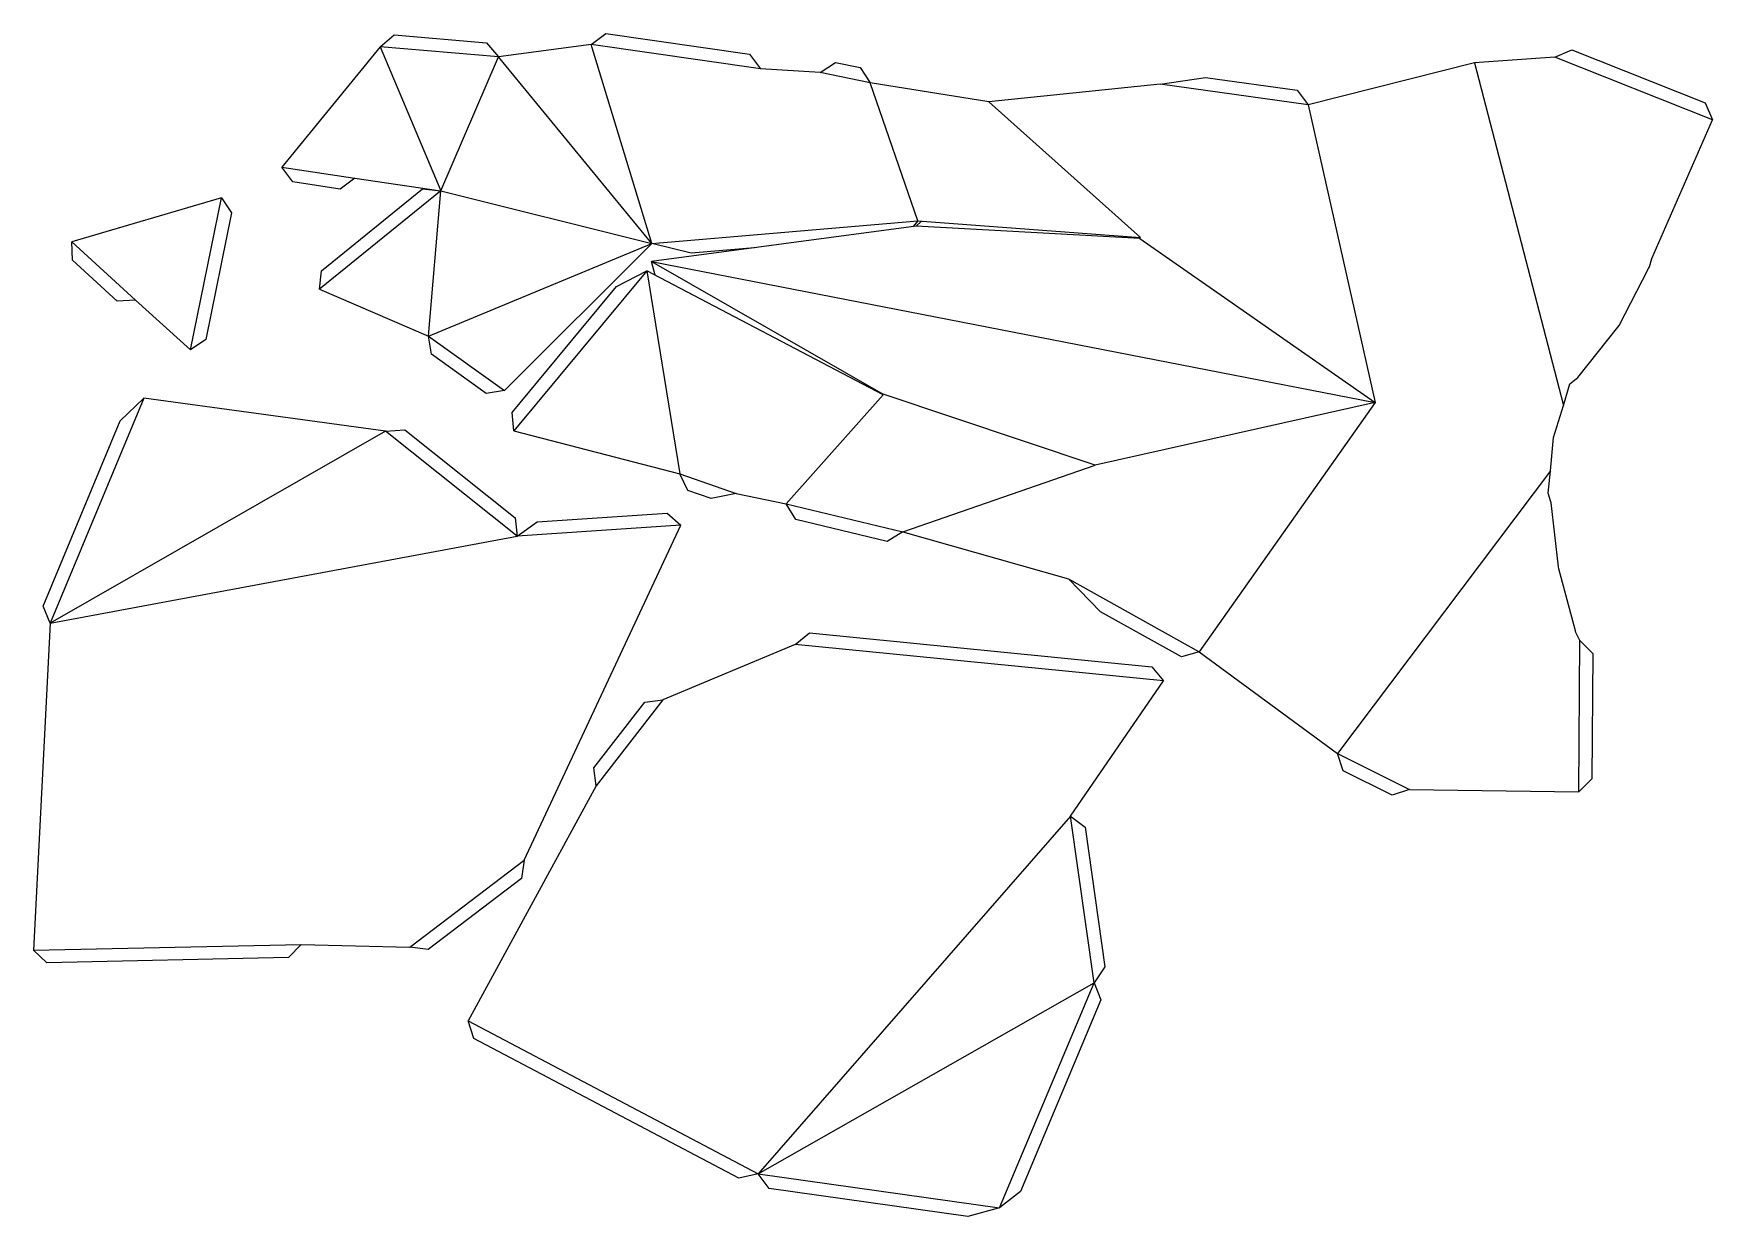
# Model space of a CAD drawing. Extents: x 1365 to 2012, y 6 to 462.
import ezdxf

# ---------------------------------------------------------------- set-up
doc = ezdxf.new("R2010")
doc.units = 0

msp = doc.modelspace()

# ---------------------------------------------------------------- linework, layer by layer
at = {"layer": 'CutLine', "color": 8, "linetype": 'CONTINUOUS'}
for p, q in [((1498.931267, 456.846553), (1504.333045, 461.409534)), ((1504.333045, 461.409534), (1539.860732, 458.418945)), ((1580.083436, 457.721942), (1585.740993, 461.963645)), ((1585.740993, 461.963645), (1641.113709, 454.043899)), ((1498.931267, 456.846553), (1461.106029, 410.556452)), ((1539.860732, 458.418945), (1544.423714, 453.017168)), ((1580.083436, 457.721942), (1544.423714, 453.017168)), ((1641.113709, 454.043899), (1645.355413, 448.386342)), ((1951.136119, 452.847171), (1920.22751, 450.679589)), ((1951.136119, 452.847171), (1957.629502, 455.646454)), ((1957.629502, 455.646454), (2008.952277, 435.244189)), ((1668.293764, 446.975281), (1645.355413, 448.386342)), ((1668.293764, 446.975281), (1674.202218, 450.859888)), ((1674.202218, 450.859888), (1683.694181, 448.898267)), ((1683.694181, 448.898267), (1687.578788, 442.989813)), ((1920.22751, 450.679589), (1856.152307, 434.515066)), ((1733.168219, 435.662714), (1687.578788, 442.989813)), ((1799.104646, 442.487392), (1733.168219, 435.662714)), ((1799.104646, 442.487392), (1816.58568, 445.093032)), ((1816.58568, 445.093032), (1851.892445, 440.158963)), ((1851.892445, 440.158963), (1856.152307, 434.515066)), ((2008.952277, 435.244189), (2011.751561, 428.750807)), ((1988.445782, 375.339752), (2011.751561, 428.750807)), ((1465.289467, 404.855676), (1461.106029, 410.556452)), ((1483.520566, 402.056997), (1465.289467, 404.855676)), ((1476.293427, 370.556313), (1515.164895, 402.160569)), ((1489.221342, 406.240435), (1483.520566, 402.056997)), ((1489.221342, 406.240435), (1522.198666, 401.43527)), ((1515.164895, 402.160569), (1522.198666, 401.43527)), ((1437.802586, 398.757914), (1380.163729, 381.741914)), ((1437.802586, 398.757914), (1441.703175, 392.859999)), ((1441.703175, 392.859999), (1431.760699, 344.084079)), ((1705.217855, 387.810379), (1603.3399, 374.118782)), ((1705.84696, 389.811892), (1704.023894, 387.64992)), ((1705.217855, 387.810379), (1707.32989, 389.702174)), ((1705.84696, 389.811892), (1791.654681, 383.463209)), ((1380.474079, 374.67766), (1380.163729, 381.741914)), ((1790.855172, 383.522362), (1791.380806, 383.070785)), ((1546.735769, 324.51475), (1603.422829, 381.101261)), ((1618.636868, 377.377085), (1603.422829, 381.101261)), ((1643.00513, 379.449477), (1618.636868, 377.377085)), ((1987.50734, 372.083461), (1988.445782, 375.339752)), ((1397.675762, 358.923796), (1380.474079, 374.67766)), ((1475.568129, 363.522541), (1476.293427, 370.556313)), ((1589.919723, 364.487093), (1601.500383, 370.627092)), ((1692.518878, 322.854599), (1601.500383, 370.627092)), ((1604.752865, 368.919976), (1603.3399, 374.118782)), ((1975.800831, 349.468955), (1987.206082, 371.501486)), ((1987.206082, 371.501486), (1987.50734, 372.083461)), ((1475.568129, 363.522541), (1517.498892, 345.46602)), ((1549.737661, 315.990921), (1589.919723, 364.487093)), ((1404.740016, 359.234146), (1397.675762, 358.923796)), ((1404.740016, 359.234146), (1425.862784, 340.183489)), ((1975.351765, 348.907248), (1975.800831, 349.468955)), ((1431.760699, 344.084079), (1425.862784, 340.183489)), ((1518.650671, 338.489387), (1517.498892, 345.46602)), ((1959.88438, 329.560472), (1975.351765, 348.907248)), ((1539.759136, 323.362971), (1518.650671, 338.489387)), ((1546.735769, 324.51475), (1539.759136, 323.362971)), ((1954.436704, 318.672578), (1956.900201, 327.046857)), ((1956.900201, 327.046857), (1959.268492, 329.041696)), ((1959.268492, 329.041696), (1959.88438, 329.560472)), ((1398.810883, 312.812064), (1407.870546, 321.596367)), ((1500.962468, 308.868815), (1407.870546, 321.596367)), ((1692.57536, 323.023351), (1692.326321, 322.955665)), ((1950.525868, 306.408049), (1954.436704, 318.672578)), ((1369.195209, 241.460408), (1398.810883, 312.812064)), ((1550.39772, 308.950728), (1549.737661, 315.990921)), ((1500.962468, 308.868815), (1508.407862, 309.326519)), ((1508.407862, 309.326519), (1550.865432, 275.467412)), ((1550.39772, 308.950728), (1614.215517, 292.371427)), ((1949.452725, 293.579891), (1950.525868, 306.408049)), ((1617.308666, 286.012777), (1614.215517, 292.371427)), ((1948.528839, 284.89981), (1949.452725, 293.579891)), ((1626.335243, 282.894187), (1617.308666, 286.012777)), ((1635.937369, 284.866748), (1626.335243, 282.894187)), ((1635.937369, 284.866748), (1655.203865, 280.792654)), ((1949.475209, 281.951494), (1948.528839, 284.89981)), ((1658.89974, 274.764345), (1655.203865, 280.792654)), ((1949.721315, 281.184762), (1949.475209, 281.951494)), ((1952.544846, 256.576523), (1949.721315, 281.184762)), ((1550.865432, 275.467412), (1551.657108, 268.440802)), ((1551.657108, 268.440802), (1559.304013, 273.954247)), ((1554.306217, 143.558325), (1614.679186, 272.583434)), ((1559.304013, 273.954247), (1609.361996, 277.24471)), ((1609.361996, 277.24471), (1614.679186, 272.583434)), ((1694.076468, 266.326884), (1658.89974, 274.764345)), ((1700.104777, 270.022759), (1694.076468, 266.326884)), ((1700.104777, 270.022759), (1763.870778, 251.909618)), ((1952.626816, 255.862061), (1952.544846, 256.576523)), ((1959.047939, 231.897892), (1952.626816, 255.862061)), ((1776.236946, 239.282117), (1763.870778, 251.909618)), ((1371.896435, 234.925626), (1369.195209, 241.460408)), ((1807.366884, 221.908584), (1776.236946, 239.282117)), ((1371.896435, 234.925626), (1365.492142, 108.92757)), ((1658.678417, 226.661411), (1607.745931, 205.319771)), ((1658.678417, 226.661411), (1664.14716, 231.143915)), ((1664.14716, 231.143915), (1795.952736, 218.081056)), ((1959.217551, 231.264897), (1959.047939, 231.897892)), ((1960.718605, 228.226651), (1959.217551, 231.264897)), ((1960.718605, 228.226651), (1965.686751, 223.194999)), ((1814.169641, 223.837961), (1807.366884, 221.908584)), ((1814.169641, 223.837961), (1867.391333, 184.666862)), ((1965.686751, 223.194999), (1965.380177, 174.92162)), ((1795.952736, 218.081056), (1800.435241, 212.612313)), ((1764.681143, 160.549003), (1800.435241, 212.612313)), ((1581.173993, 179.190477), (1600.731074, 204.429945)), ((1600.731074, 204.429945), (1607.745931, 205.319771)), ((1869.637405, 177.962001), (1867.391333, 184.666862)), ((1582.063819, 172.175621), (1581.173993, 179.190477)), ((1888.420508, 168.605445), (1869.637405, 177.962001)), ((1965.380177, 174.92162), (1960.348525, 169.953474)), ((1582.063819, 172.175621), (1532.820168, 81.714023)), ((1895.125369, 170.851517), (1888.420508, 168.605445)), ((1895.125369, 170.851517), (1960.348525, 169.953474)), ((1764.681143, 160.549003), (1770.328277, 156.293434)), ((1770.328277, 156.293434), (1777.885235, 102.516331)), ((1554.306217, 143.558325), (1553.359127, 136.55097)), ((1553.359127, 136.55097), (1517.386715, 109.14461)), ((1468.463768, 111.181943), (1463.574405, 106.073702)), ((1468.463768, 111.181943), (1510.379361, 110.0917)), ((1517.386715, 109.14461), (1510.379361, 110.0917)), ((1370.600384, 104.038207), (1365.492142, 108.92757)), ((1463.574405, 106.073702), (1370.600384, 104.038207)), ((1777.885235, 102.516331), (1773.704204, 96.338761)), ((1773.704204, 96.338761), (1776.377378, 89.792454)), ((1776.377378, 89.792454), (1745.357387, 15.953479)), ((1534.908129, 74.958254), (1532.820168, 81.714023)), ((1636.931075, 21.109547), (1534.908129, 74.958254)), ((1644.393304, 22.824632), (1636.931075, 21.109547)), ((1648.645727, 17.175127), (1644.393304, 22.824632)), ((1725.141859, 6.382138), (1648.645727, 17.175127)), ((1745.357387, 15.953479), (1737.313033, 9.714405)), ((1737.313033, 9.714405), (1725.141859, 6.382138))]:
    msp.add_line(p, q, dxfattribs=at)
at = {"layer": 'MountainLine', "color": 5, "linetype": 'CONTINUOUS'}
for p, q in [((1498.931267, 456.846553), (1522.198666, 401.43527)), ((1522.198666, 401.43527), (1544.423714, 453.017168)), ((1603.422829, 381.101261), (1544.423714, 453.017168)), ((1603.422829, 381.101261), (1580.083436, 457.721942)), ((1705.84696, 389.811892), (1687.578788, 442.989813)), ((1856.152307, 434.515066), (1881.968371, 319.848972)), ((1522.198666, 401.43527), (1475.568129, 363.522541)), ((1517.498892, 345.46602), (1522.198666, 401.43527)), ((1603.422829, 381.101261), (1705.84696, 389.811892)), ((1791.380806, 383.070785), (1705.217855, 387.810379)), ((1791.380806, 383.070785), (1881.968371, 319.848972)), ((1517.498892, 345.46602), (1603.422829, 381.101261)), ((1601.500383, 370.627092), (1550.39772, 308.950728)), ((1603.3399, 374.118782), (1692.57536, 323.023351)), ((1655.203865, 280.792654), (1692.518878, 322.854599)), ((1774.168427, 295.713817), (1692.57536, 323.023351)), ((1881.968371, 319.848972), (1774.168427, 295.713817)), ((1881.968371, 319.848972), (1814.169641, 223.837961)), ((1500.962468, 308.868815), (1371.896435, 234.925626)), ((1371.896435, 234.925626), (1551.657108, 268.440802)), ((1960.348525, 169.953474), (1960.718605, 228.226651)), ((1764.681143, 160.549003), (1644.393304, 22.824632)), ((1644.393304, 22.824632), (1773.704204, 96.338761))]:
    msp.add_line(p, q, dxfattribs=at)
at = {"layer": 'ValleyLine', "color": 1, "linetype": 'CONTINUOUS'}
for p, q in [((1544.423714, 453.017168), (1498.931267, 456.846553)), ((1645.355413, 448.386342), (1580.083436, 457.721942)), ((2011.751561, 428.750807), (1951.136119, 452.847171)), ((1687.578788, 442.989813), (1668.293764, 446.975281)), ((1920.22751, 450.679589), (1954.436704, 318.672578)), ((1856.152307, 434.515066), (1799.104646, 442.487392)), ((1791.654681, 383.463209), (1733.168219, 435.662714)), ((1461.106029, 410.556452), (1489.221342, 406.240435)), ((1522.198666, 401.43527), (1603.422829, 381.101261)), ((1425.862784, 340.183489), (1437.802586, 398.757914)), ((1380.163729, 381.741914), (1404.740016, 359.234146)), ((1601.500383, 370.627092), (1614.215517, 292.371427)), ((1603.3399, 374.118782), (1881.968371, 319.848972)), ((1517.498892, 345.46602), (1546.735769, 324.51475)), ((1407.870546, 321.596367), (1371.896435, 234.925626)), ((1551.657108, 268.440802), (1500.962468, 308.868815)), ((1614.215517, 292.371427), (1635.937369, 284.866748)), ((1700.104777, 270.022759), (1774.168427, 295.713817)), ((1949.452725, 293.579891), (1867.391333, 184.666862)), ((1655.203865, 280.792654), (1700.104777, 270.022759)), ((1614.679186, 272.583434), (1551.657108, 268.440802)), ((1763.870778, 251.909618), (1814.169641, 223.837961)), ((1800.435241, 212.612313), (1658.678417, 226.661411)), ((1607.745931, 205.319771), (1582.063819, 172.175621)), ((1867.391333, 184.666862), (1895.125369, 170.851517)), ((1773.704204, 96.338761), (1764.681143, 160.549003)), ((1510.379361, 110.0917), (1554.306217, 143.558325)), ((1365.492142, 108.92757), (1468.463768, 111.181943)), ((1737.313033, 9.714405), (1773.704204, 96.338761)), ((1532.820168, 81.714023), (1644.393304, 22.824632)), ((1644.393304, 22.824632), (1737.313033, 9.714405))]:
    msp.add_line(p, q, dxfattribs=at)

doc.saveas('drawing.dxf')
